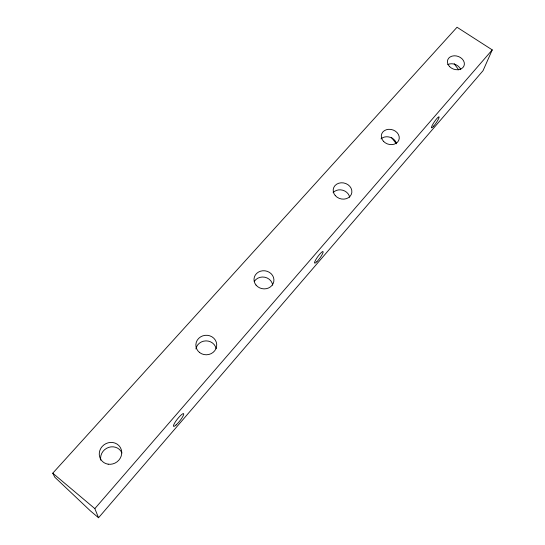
<?xml version="1.0" encoding="UTF-8"?>
<svg xmlns="http://www.w3.org/2000/svg" width="545" height="545" viewBox="0 0 545 545"><rect width="100%" height="100%" fill="white"/><g stroke="black" fill="none" stroke-linecap="round" stroke-linejoin="round"><path stroke-width="0.82" d="M492.244 49.888L483.034 70.693L98.543 517.75L90.375 510.863L54.8 477.202L52.756 473.196L457.03 27.25L492.244 49.888L94.844 508.621L98.543 517.75M52.756 473.196L94.844 508.621M391.528 137.558L396.133 143.492M454.196 63.71L458.706 69.903M100.75 460.123A11.295 10.58 -34.1 0 1 108.618 447.404A11.295 10.58 -34.1 0 1 121.937 452.984M195.9 348.909A10.294 9.646 -2.4 0 1 205.983 340.884A10.294 9.646 -2.4 0 1 216.154 348.718M254.29 281.486A9.858 8.958 8.9 0 1 264.761 277.214A9.858 8.958 8.9 0 1 272.698 285.144M333.118 192.637A9.319 8.018 15.5 0 1 342.73 190.219A9.319 8.018 15.5 0 1 349.672 197.27M380.989 138.873A9.006 7.46 17.4 0 1 390.05 137.258A9.006 7.46 17.4 0 1 396.515 143.798M447.718 64.562A8.577 6.717 19 0 1 460.77 69.644M433.8 126.018A6.649 1.049 -55.7 0 0 439.12 116.909A6.649 1.049 -55.7 0 0 432.982 124.008A6.649 1.049 -55.7 0 0 433.8 126.018M316.89 261.689A7.153 1.274 -54 0 0 323.165 251.81A7.153 1.274 -54 0 0 316.475 258.575A7.153 1.274 -54 0 0 316.89 261.689M176.055 424.984A8.073 1.506 -51.6 0 0 183.754 414.03A8.073 1.506 -51.6 0 0 176.001 420.944A8.073 1.506 -51.6 0 0 176.055 424.984M449.611 66.633A8.679 6.765 19 0 0 463.986 65.891A8.679 6.765 19 0 0 454.08 55.801A8.679 6.765 19 0 0 449.611 66.633M383.455 141.278A9.115 7.514 17.4 0 0 398.756 140.303A9.115 7.514 17.4 0 0 388.646 129.315A9.115 7.514 17.4 0 0 383.455 141.278M335.291 195.621A9.442 8.086 15.4 0 0 351.28 194.463A9.442 8.086 15.4 0 0 341.034 182.8A9.442 8.086 15.4 0 0 335.291 195.621M256.014 285.062A9.987 9.054 9 0 0 273.147 283.591A9.987 9.054 9 0 0 262.731 270.77A9.987 9.054 9 0 0 256.014 285.062M199.668 352.595A10.437 9.762 -1.9 0 0 216.59 346.579A10.437 9.762 -1.9 0 0 202.624 335.904A10.437 9.762 -1.9 0 0 199.668 352.595M108.169 464.183A11.459 10.723 -33.3 0 0 121.188 449.339A11.459 10.723 -33.3 0 0 102.14 446.539A11.459 10.723 -33.3 0 0 108.169 464.183"/></g></svg>
